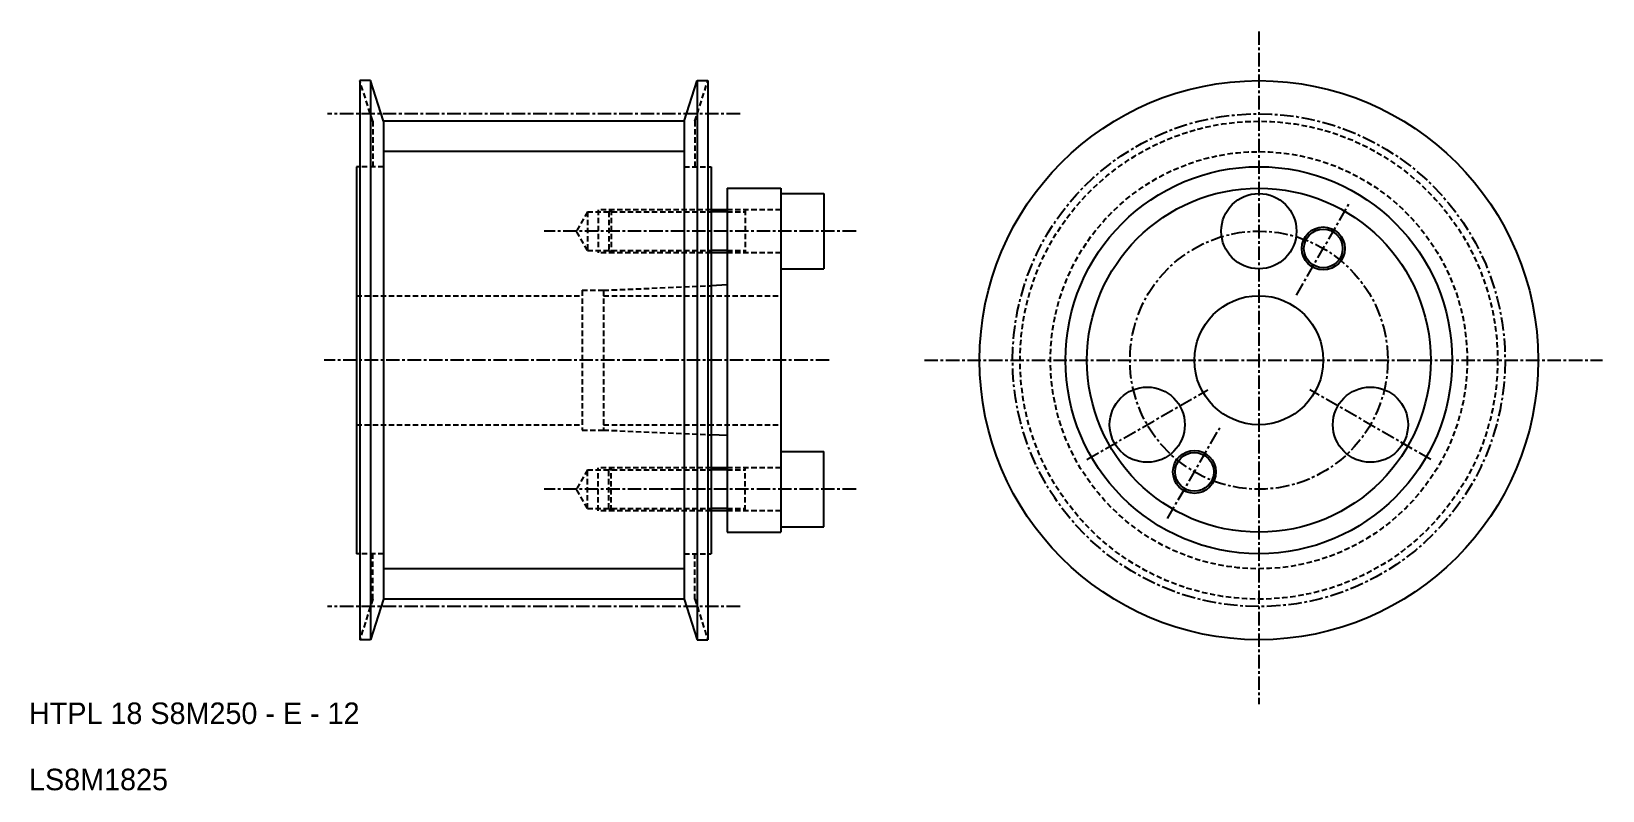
# Model space of a CAD drawing. Extents: x 109 to 255, y 84 to 155.
import ezdxf

# ---------------------------------------------------------------- set-up
doc = ezdxf.new("R2010")
doc.units = 0
doc.linetypes.add('CENTER', pattern=[2, 1.25, -0.25, 0.25, -0.25])
doc.linetypes.add('DASHED', pattern=[0.75, 0.5, -0.25])
doc.layers.get('0').update_dxf_attribs({"linetype": 'CONTINUOUS'})
doc.layers.add('CENTER', color=1, linetype='CENTER')

msp = doc.modelspace()

# ---------------------------------------------------------------- linework, layer by layer
at = {"color": 7, "linetype": 'CONTINUOUS'}
for p, q in [((140.32, 150.44), (139.32, 150.44)), ((139.32, 150.44), (139.32, 98.44)), ((141.52, 146.67), (140.32, 150.44)), ((140.32, 150.44), (140.32, 98.44)), ((169.52, 146.67), (170.72, 150.44)), ((170.72, 150.44), (171.72, 150.44)), ((170.72, 150.44), (170.72, 98.44)), ((171.72, 150.44), (171.72, 98.44)), ((141.52, 146.67), (141.52, 102.21)), ((169.52, 146.67), (141.52, 146.67)), ((169.52, 146.67), (169.52, 102.21)), ((139.32, 142.44), (139.02, 142.44)), ((139.02, 142.44), (139.02, 106.44)), ((171.72, 142.44), (172.02, 142.44)), ((172.02, 142.44), (172.02, 106.44)), ((173.52, 140.44), (173.52, 108.44)), ((173.52, 140.44), (178.52, 140.44)), ((178.52, 140.44), (178.52, 108.44)), ((178.52, 139.94), (182.52, 139.94)), ((182.52, 139.94), (182.52, 132.94)), ((173.52, 138.44), (172.02, 138.44)), ((173.52, 134.44), (172.02, 134.44)), ((178.52, 132.94), (182.52, 132.94)), ((173.52, 131.44), (172.02, 131.37)), ((173.52, 117.44), (172.02, 117.5)), ((178.52, 115.94), (182.52, 115.94)), ((182.52, 108.94), (182.52, 115.94)), ((173.52, 114.44), (172.02, 114.44)), ((173.52, 110.44), (172.02, 110.44)), ((173.52, 108.44), (178.52, 108.44)), ((178.52, 108.94), (182.52, 108.94)), ((139.32, 106.44), (139.02, 106.44)), ((171.72, 106.44), (172.02, 106.44)), ((141.52, 102.21), (140.32, 98.44)), ((169.52, 102.21), (141.52, 102.21)), ((169.52, 102.21), (170.72, 98.44)), ((140.32, 98.44), (139.32, 98.44)), ((170.72, 98.44), (171.72, 98.44))]:
    msp.add_line(p, q, dxfattribs=at)
at = {"color": 3, "linetype": 'DASHED'}
for p, q in [((140.52, 146.67), (139.32, 150.44)), ((170.52, 146.67), (171.72, 150.44)), ((140.52, 146.67), (140.52, 142.44)), ((170.52, 146.67), (170.52, 142.44)), ((141.52, 142.44), (139.32, 142.44)), ((169.52, 142.44), (171.72, 142.44)), ((160.52, 138.24), (159.48, 136.44)), ((160.52, 138.24), (172.02, 138.24)), ((160.52, 138.24), (160.52, 134.64)), ((172.02, 138.44), (161.52, 138.44)), ((161.52, 138.44), (161.52, 134.44)), ((162.72, 138.44), (162.52, 138.24)), ((162.52, 138.24), (162.52, 134.64)), ((162.72, 138.44), (162.72, 134.44)), ((178.52, 138.44), (173.52, 138.44)), ((173.52, 138.24), (175.19, 138.24)), ((175.19, 138.44), (175.19, 134.44)), ((160.52, 134.64), (159.48, 136.44)), ((160.52, 134.64), (172.02, 134.64)), ((162.72, 134.44), (162.52, 134.64)), ((173.52, 134.64), (175.19, 134.64)), ((172.02, 134.44), (161.52, 134.44)), ((178.52, 134.44), (173.52, 134.44)), ((139.02, 130.44), (160.02, 130.44)), ((160.02, 130.94), (160.02, 117.94)), ((160.02, 130.94), (162.02, 130.94)), ((162.02, 130.94), (172.02, 131.37)), ((162.02, 130.94), (162.02, 117.94)), ((162.02, 130.44), (178.52, 130.44)), ((139.02, 118.44), (160.02, 118.44)), ((160.02, 117.94), (162.02, 117.94)), ((162.02, 118.44), (178.52, 118.44)), ((162.02, 117.94), (172.02, 117.5)), ((160.52, 114.24), (159.48, 112.44)), ((160.52, 110.64), (160.52, 114.24)), ((160.52, 114.24), (172.02, 114.24)), ((161.52, 110.44), (161.52, 114.44)), ((172.02, 114.44), (161.52, 114.44)), ((162.72, 114.44), (162.52, 114.24)), ((162.52, 110.64), (162.52, 114.24)), ((162.72, 110.44), (162.72, 114.44)), ((178.52, 114.44), (173.52, 114.44)), ((173.52, 114.24), (175.19, 114.24)), ((175.19, 110.44), (175.19, 114.44)), ((160.52, 110.64), (159.48, 112.44)), ((160.52, 110.64), (172.02, 110.64)), ((172.02, 110.44), (161.52, 110.44)), ((162.72, 110.44), (162.52, 110.64)), ((173.52, 110.64), (175.19, 110.64)), ((178.52, 110.44), (173.52, 110.44)), ((141.52, 106.44), (139.32, 106.44)), ((140.52, 102.21), (140.52, 106.44)), ((169.52, 106.44), (171.72, 106.44)), ((170.52, 102.21), (170.52, 106.44)), ((140.52, 102.21), (139.32, 98.44)), ((170.52, 102.21), (171.72, 98.44))]:
    msp.add_line(p, q, dxfattribs=at)
at = {"color": 3, "linetype": 'CONTINUOUS'}
for p, q in [((169.52, 143.84), (141.52, 143.84)), ((173.52, 138.24), (172.02, 138.24)), ((173.52, 134.64), (172.02, 134.64)), ((173.52, 114.24), (172.02, 114.24)), ((173.52, 110.64), (172.02, 110.64)), ((169.52, 105.04), (141.52, 105.04))]:
    msp.add_line(p, q, dxfattribs=at)
at = {"color": 7, "linetype": 'CONTINUOUS'}
for centre, radius in [((223.02, 124.44), 26), ((223.02, 124.44), 18), ((223.02, 124.44), 16), ((223.02, 136.44), 3.5), ((229.02, 134.83), 1.8), ((223.02, 124.44), 6), ((212.63, 118.44), 3.5), ((233.41, 118.44), 3.5), ((217.02, 114.05), 1.8)]:
    msp.add_circle(centre, radius, dxfattribs=at)
at = {"color": 3, "linetype": 'DASHED'}
for radius in [22.23, 19.4]:
    msp.add_circle((223.02, 124.44), radius, dxfattribs=at)
at = {"color": 3, "linetype": 'CONTINUOUS'}
for centre in [(229.02, 134.83), (217.02, 114.05)]:
    msp.add_circle(centre, 2, dxfattribs=at)
at = {"layer": 'CENTER', "color": 1, "linetype": 'CENTER'}
for p, q in [((223.02, 155.02), (223.02, 92.44)), ((174.72, 147.36), (136.32, 147.36)), ((226.52, 130.5), (231.52, 139.16)), ((185.52, 136.44), (156.48, 136.44)), ((183.02, 124.44), (136.02, 124.44)), ((191.89, 124.44), (255.02, 124.44)), ((207, 115.19), (218.26, 121.69)), ((239.04, 115.19), (227.78, 121.69)), ((214.52, 109.72), (219.52, 118.38)), ((185.52, 112.44), (156.48, 112.44)), ((174.72, 101.52), (136.32, 101.52))]:
    msp.add_line(p, q, dxfattribs=at)
for radius in [22.92, 12]:
    msp.add_circle((223.02, 124.44), radius, dxfattribs=at)

# ---------------------------------------------------------------- texts
at = {"color": 7, "linetype": 'CONTINUOUS'}
for s, p in [('HTPL 18 S8M250 - E - 12', (108.53, 90.6)), ('LS8M1825', (108.53, 84.44))]:
    msp.add_text(s, height=2, dxfattribs=at).set_placement(p)

doc.saveas('drawing.dxf')
